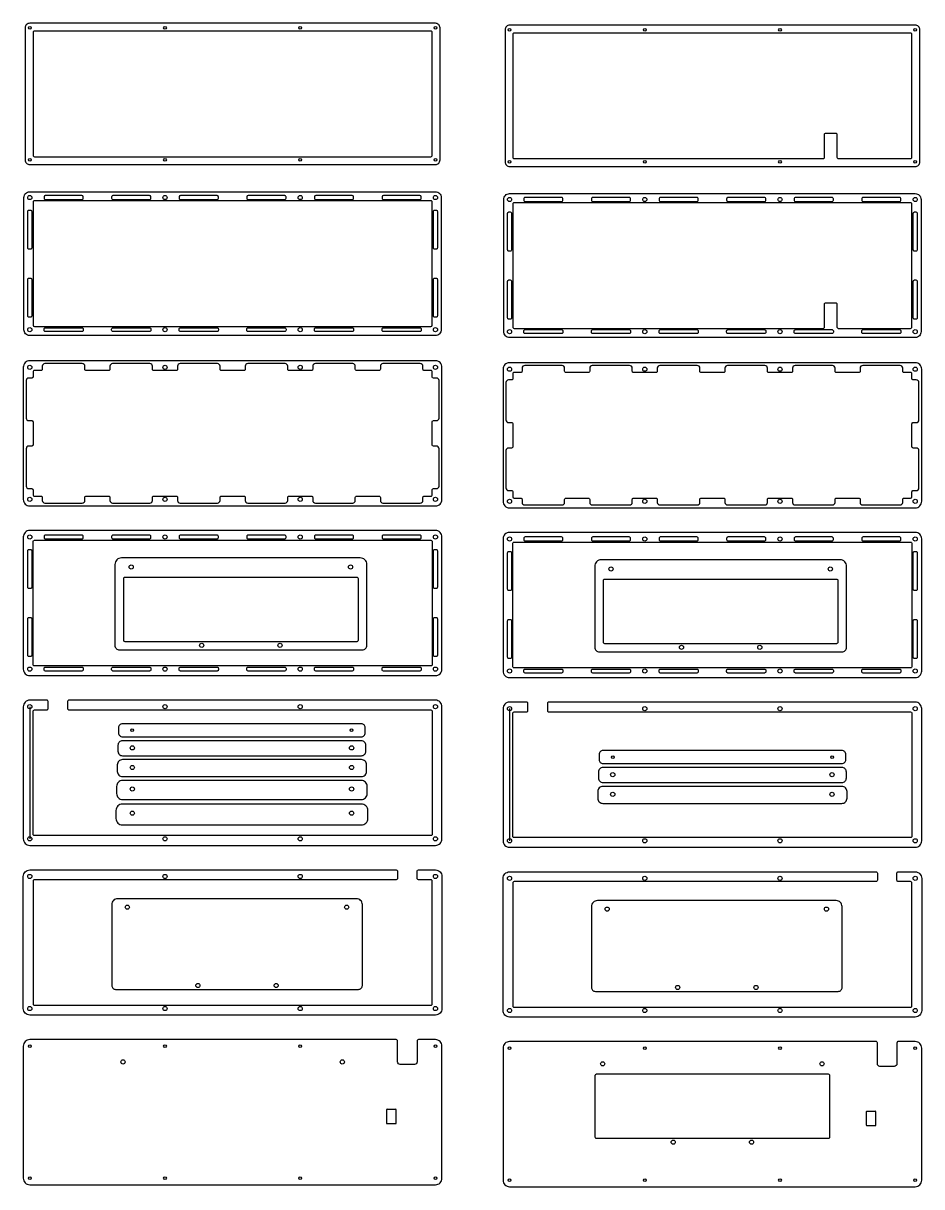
# Model space of a CAD drawing. Header units: inches. Extents: x -409 to 700, y 11 to 902.
# Drawn here: x 12 to 700, y 11 to 902 of the extents above; entities that cross this region are included whole.
import ezdxf

# ---------------------------------------------------------------- set-up
doc = ezdxf.new("R2010")
doc.units = ezdxf.units.IN
doc.header["$MEASUREMENT"] = 0

msp = doc.modelspace()

# ---------------------------------------------------------------- linework, layer by layer
for p, q in [((16.63, 378.86), (16.63, 277.67)), ((384.17, 377.38), (384.17, 276.18)), ((289.82, 70.03), (289.82, 60.03)), ((290.32, 70.53), (296.82, 70.53)), ((297.32, 60.03), (297.32, 70.03)), ((657.36, 68.54), (657.36, 58.54)), ((657.86, 69.04), (664.36, 69.04)), ((664.86, 58.54), (664.86, 68.54)), ((290.32, 59.53), (296.82, 59.53)), ((657.86, 58.04), (664.36, 58.04))]:
    msp.add_line(p, q)
for points in [[(13.13, 898.86), (13.13, 797.67, 0.414214), (16.63, 794.17), (327.38, 794.17, 0.414214), (330.88, 797.67), (330.88, 898.86, 0.414214), (327.38, 902.36), (16.63, 902.36, 0.414214)], [(380.67, 897.38), (380.67, 796.18, 0.414214), (384.17, 792.68), (694.92, 792.68, 0.414214), (698.42, 796.18), (698.42, 897.38, 0.414214), (694.92, 900.88), (384.17, 900.88, 0.414214)], [(16.63, 773.36), (327.38, 773.36, -0.414214), (331.88, 768.86), (331.88, 667.67, -0.414214), (327.38, 663.17), (16.63, 663.17, -0.414214), (12.13, 667.67), (12.13, 768.86, -0.414214)], [(384.17, 771.88), (694.92, 771.88, -0.414214), (699.42, 767.38), (699.42, 666.18, -0.414214), (694.92, 661.68), (384.17, 661.68, -0.414214), (379.67, 666.18), (379.67, 767.38, -0.414214)], [(11.63, 638.86), (11.63, 537.67, 0.414214), (16.63, 532.67), (327.38, 532.67, 0.414214), (332.38, 537.67), (332.38, 638.86, 0.414214), (327.38, 643.86), (16.63, 643.86, 0.414214)], [(379.17, 637.38), (379.17, 536.18, 0.414214), (384.17, 531.18), (694.92, 531.18, 0.414214), (699.92, 536.18), (699.92, 637.38, 0.414214), (694.92, 642.38), (384.17, 642.38, 0.414214)], [(11.63, 508.86), (11.63, 407.67, 0.414214), (16.63, 402.67), (327.38, 402.67, 0.414214), (332.38, 407.67), (332.38, 508.86, 0.414214), (327.38, 513.86), (16.63, 513.86, 0.414214)], [(379.17, 507.38), (379.17, 406.18, 0.414214), (384.17, 401.18), (694.92, 401.18, 0.414214), (699.92, 406.18), (699.92, 507.38, 0.414214), (694.92, 512.38), (384.17, 512.38, 0.414214)], [(269.83, 492.87), (86.83, 492.87, 0.414214), (81.83, 487.87), (81.83, 425.87, 0.414214), (85.33, 422.37), (271.33, 422.37, 0.414214), (274.83, 425.87), (274.83, 487.87, 0.414214)], [(637.37, 491.39), (454.37, 491.39, 0.414214), (449.37, 486.39), (449.37, 424.39, 0.414214), (452.87, 420.89), (638.87, 420.89, 0.414214), (642.37, 424.39), (642.37, 486.39, 0.414214)], [(88.33, 429.87, 0.414214), (89.33, 428.87), (267.33, 428.87, 0.414214), (268.33, 429.87), (268.33, 476.87, 0.414214), (267.33, 477.87), (89.33, 477.87, 0.414214), (88.33, 476.87)], [(455.87, 428.39, 0.414214), (456.87, 427.39), (634.87, 427.39, 0.414214), (635.87, 428.39), (635.87, 475.39, 0.414214), (634.87, 476.39), (456.87, 476.39, 0.414214), (455.87, 475.39)], [(323.88, 376.36, -0.414214), (324.88, 375.36), (324.88, 281.17, -0.414214), (323.88, 280.17), (20.13, 280.17, -0.414214), (19.13, 281.17), (19.13, 375.36, -0.414214), (20.13, 376.36), (29.63, 376.36, 0.414214), (30.63, 377.36), (30.63, 382.86, 0.414214), (29.63, 383.86), (16.63, 383.86, 0.414214), (11.63, 378.86), (11.63, 277.67, 0.414214), (16.63, 272.67), (327.38, 272.67, 0.414214), (332.38, 277.67), (332.38, 378.86, 0.414214), (327.38, 383.86), (46.63, 383.86, 0.414214), (45.63, 382.86), (45.63, 377.36, 0.414214), (46.63, 376.36)], [(691.42, 374.88, -0.414214), (692.42, 373.88), (692.42, 279.68, -0.414214), (691.42, 278.68), (387.67, 278.68, -0.414214), (386.67, 279.68), (386.67, 373.88, -0.414214), (387.67, 374.88), (397.17, 374.88, 0.414214), (398.17, 375.88), (398.17, 381.38, 0.414214), (397.17, 382.38), (384.17, 382.38, 0.414214), (379.17, 377.38), (379.17, 276.18, 0.414214), (384.17, 271.18), (694.92, 271.18, 0.414214), (699.92, 276.18), (699.92, 377.38, 0.414214), (694.92, 382.38), (414.17, 382.38, 0.414214), (413.17, 381.38), (413.17, 375.88, 0.414214), (414.17, 374.88)], [(273.64, 362.81, 0.414214), (270.64, 365.81), (87.64, 365.81, 0.414214), (84.64, 362.81), (84.64, 358.81, 0.414214), (87.64, 355.81), (270.64, 355.81, 0.414214), (273.64, 358.81)], [(274.14, 349.31, 0.414214), (270.64, 352.81), (87.64, 352.81, 0.414214), (84.14, 349.31), (84.14, 344.81, 0.414214), (87.64, 341.31), (270.64, 341.31, 0.414214), (274.14, 344.81)], [(641.71, 342.3, 0.414214), (638.71, 345.3), (455.71, 345.3, 0.414214), (452.71, 342.3), (452.71, 338.3, 0.414214), (455.71, 335.3), (638.71, 335.3, 0.414214), (641.71, 338.3)], [(274.64, 334.31, 0.414214), (270.64, 338.31), (87.64, 338.31, 0.414214), (83.64, 334.31), (83.64, 329.31, 0.414214), (87.64, 325.31), (270.64, 325.31, 0.414214), (274.64, 329.31)], [(642.21, 328.8, 0.414214), (638.71, 332.3), (455.71, 332.3, 0.414214), (452.21, 328.8), (452.21, 324.3, 0.414214), (455.71, 320.8), (638.71, 320.8, 0.414214), (642.21, 324.3)], [(87.64, 307.81), (270.64, 307.81, 0.414214), (275.14, 312.31), (275.14, 317.81, 0.414214), (270.64, 322.31), (87.64, 322.31, 0.414214), (83.14, 317.81), (83.14, 312.31, 0.414214)], [(642.71, 313.8, 0.414214), (638.71, 317.8), (455.71, 317.8, 0.414214), (451.71, 313.8), (451.71, 308.8, 0.414214), (455.71, 304.8), (638.71, 304.8, 0.414214), (642.71, 308.8)], [(87.64, 288.31), (270.64, 288.31, 0.414214), (275.64, 293.31), (275.64, 299.31, 0.414214), (270.64, 304.31), (87.64, 304.31, 0.414214), (82.64, 299.31), (82.64, 293.31, 0.414214)], [(20.13, 246.36, 0.414214), (19.13, 245.36), (19.13, 151.17, 0.414214), (20.13, 150.17), (323.88, 150.17, 0.414214), (324.88, 151.17), (324.88, 245.36, 0.414214), (323.88, 246.36), (314.38, 246.36, -0.414214), (313.38, 247.36), (313.38, 252.86, -0.414214), (314.38, 253.86), (327.38, 253.86, -0.414214), (332.38, 248.86), (332.38, 147.67, -0.414214), (327.38, 142.67), (16.63, 142.67, -0.414214), (11.63, 147.67), (11.63, 248.86, -0.414214), (16.63, 253.86), (297.38, 253.86, -0.414214), (298.38, 252.86), (298.38, 247.36, -0.414214), (297.38, 246.36)], [(387.67, 244.88, 0.414214), (386.67, 243.88), (386.67, 149.68, 0.414214), (387.67, 148.68), (691.42, 148.68, 0.414214), (692.42, 149.68), (692.42, 243.88, 0.414214), (691.42, 244.88), (681.92, 244.88, -0.414214), (680.92, 245.88), (680.92, 251.38, -0.414214), (681.92, 252.38), (694.92, 252.38, -0.414214), (699.92, 247.38), (699.92, 146.18, -0.414214), (694.92, 141.18), (384.17, 141.18, -0.414214), (379.17, 146.18), (379.17, 247.38, -0.414214), (384.17, 252.38), (664.92, 252.38, -0.414214), (665.92, 251.38), (665.92, 245.88, -0.414214), (664.92, 244.88)], [(271.38, 227.33, 0.414214), (266.88, 231.83), (83.88, 231.83, 0.414214), (79.38, 227.33), (79.38, 165.33, 0.414214), (82.38, 162.33), (268.38, 162.33, 0.414214), (271.38, 165.33)], [(638.92, 225.84, 0.414214), (634.42, 230.34), (451.42, 230.34, 0.414214), (446.92, 225.84), (446.92, 163.84, 0.414214), (449.92, 160.84), (635.92, 160.84, 0.414214), (638.92, 163.84)], [(300.38, 104.86, -0.414214), (298.38, 106.86), (298.38, 122.86, 0.414214), (297.38, 123.86), (16.63, 123.86, 0.414214), (11.63, 118.86), (11.63, 17.67, 0.414214), (16.63, 12.67), (327.38, 12.67, 0.414214), (332.38, 17.67), (332.38, 118.86, 0.414214), (327.38, 123.86), (314.38, 123.86, 0.414214), (313.38, 122.86), (313.38, 106.86, -0.414214), (311.38, 104.86)], [(667.92, 103.38, -0.414214), (665.92, 105.38), (665.92, 121.38, 0.414214), (664.92, 122.38), (384.17, 122.38, 0.414214), (379.17, 117.38), (379.17, 16.18, 0.414214), (384.17, 11.18), (694.92, 11.18, 0.414214), (699.92, 16.18), (699.92, 117.38, 0.414214), (694.92, 122.38), (681.92, 122.38, 0.414214), (680.92, 121.38), (680.92, 105.38, -0.414214), (678.92, 103.38)], [(449.54, 49.31, 0.414214), (450.54, 48.31), (628.54, 48.31, 0.414214), (629.54, 49.31), (629.54, 96.31, 0.414214), (628.54, 97.31), (450.54, 97.31, 0.414214), (449.54, 96.31)]]:
    msp.add_lwpolyline(points, format="xyb", close=True)
at = {"linetype": 'Continuous'}
for points in [[(20.13, 896.36, 0.414214), (19.13, 895.36), (19.13, 801.17, 0.414214), (20.13, 800.17), (256.93, 800.17), (268.45, 800.17), (323.88, 800.17, 0.414214), (324.88, 801.17), (324.88, 895.36, 0.414214), (323.88, 896.36)], [(624.47, 798.68, 0.414214), (625.47, 799.68), (625.47, 817.21, -0.414214), (626.47, 818.21), (633.99, 818.21, -0.414214), (634.99, 817.21), (634.99, 799.68, 0.414214), (635.99, 798.68), (691.42, 798.68, 0.414214), (692.42, 799.68), (692.42, 893.88, 0.414214), (691.42, 894.88), (387.67, 894.88, 0.414214), (386.67, 893.88), (386.67, 799.68, 0.414214), (387.67, 798.68)], [(56.52, 767.36, 0.414214), (57.52, 768.36), (57.52, 769.36, 0.414214), (56.52, 770.36), (28.52, 770.36, 0.414214), (27.52, 769.36), (27.52, 768.36, 0.414214), (28.52, 767.36)], [(108.31, 767.36, 0.414214), (109.31, 768.36), (109.31, 769.36, 0.414214), (108.31, 770.36), (80.31, 770.36, 0.414214), (79.31, 769.36), (79.31, 768.36, 0.414214), (80.31, 767.36)], [(160.1, 767.36, 0.414214), (161.1, 768.36), (161.1, 769.36, 0.414214), (160.1, 770.36), (132.1, 770.36, 0.414214), (131.1, 769.36), (131.1, 768.36, 0.414214), (132.1, 767.36)], [(211.9, 767.36, 0.414214), (212.9, 768.36), (212.9, 769.36, 0.414214), (211.9, 770.36), (183.9, 770.36, 0.414214), (182.9, 769.36), (182.9, 768.36, 0.414214), (183.9, 767.36)], [(263.69, 767.36, 0.414214), (264.69, 768.36), (264.69, 769.36, 0.414214), (263.69, 770.36), (235.69, 770.36, 0.414214), (234.69, 769.36), (234.69, 768.36, 0.414214), (235.69, 767.36)], [(315.48, 767.36, 0.414214), (316.48, 768.36), (316.48, 769.36, 0.414214), (315.48, 770.36), (287.48, 770.36, 0.414214), (286.48, 769.36), (286.48, 768.36, 0.414214), (287.48, 767.36)], [(424.06, 765.88, 0.414214), (425.06, 766.88), (425.06, 767.88, 0.414214), (424.06, 768.88), (396.06, 768.88, 0.414214), (395.06, 767.88), (395.06, 766.88, 0.414214), (396.06, 765.88)], [(475.85, 765.88, 0.414214), (476.85, 766.88), (476.85, 767.88, 0.414214), (475.85, 768.88), (447.85, 768.88, 0.414214), (446.85, 767.88), (446.85, 766.88, 0.414214), (447.85, 765.88)], [(527.65, 765.88, 0.414214), (528.65, 766.88), (528.65, 767.88, 0.414214), (527.65, 768.88), (499.65, 768.88, 0.414214), (498.65, 767.88), (498.65, 766.88, 0.414214), (499.65, 765.88)], [(579.44, 765.88, 0.414214), (580.44, 766.88), (580.44, 767.88, 0.414214), (579.44, 768.88), (551.44, 768.88, 0.414214), (550.44, 767.88), (550.44, 766.88, 0.414214), (551.44, 765.88)], [(631.23, 765.88, 0.414214), (632.23, 766.88), (632.23, 767.88, 0.414214), (631.23, 768.88), (603.23, 768.88, 0.414214), (602.23, 767.88), (602.23, 766.88, 0.414214), (603.23, 765.88)], [(683.02, 765.88, 0.414214), (684.02, 766.88), (684.02, 767.88, 0.414214), (683.02, 768.88), (655.02, 768.88, 0.414214), (654.02, 767.88), (654.02, 766.88, 0.414214), (655.02, 765.88)], [(15.13, 730.31), (15.13, 758.31, -0.414214), (16.13, 759.31), (17.13, 759.31, -0.414214), (18.13, 758.31), (18.13, 730.31, -0.414214), (17.13, 729.31), (16.13, 729.31, -0.414214)], [(19.13, 671.17, 0.414214), (20.13, 670.17), (256.93, 670.17), (268.45, 670.17), (323.88, 670.17, 0.414214), (324.88, 671.17), (324.88, 765.36, 0.414214), (323.88, 766.36), (20.13, 766.36, 0.414214), (19.13, 765.36)], [(325.88, 730.31), (325.88, 758.31, -0.414214), (326.88, 759.31), (327.88, 759.31, -0.414214), (328.88, 758.31), (328.88, 730.31, -0.414214), (327.88, 729.31), (326.88, 729.31, -0.414214)], [(382.67, 728.83), (382.67, 756.83, -0.414214), (383.67, 757.83), (384.67, 757.83, -0.414214), (385.67, 756.83), (385.67, 728.83, -0.414214), (384.67, 727.83), (383.67, 727.83, -0.414214)], [(624.47, 668.68, 0.414214), (625.47, 669.68), (625.47, 687.21, -0.414214), (626.47, 688.21), (633.99, 688.21, -0.414214), (634.99, 687.21), (634.99, 669.68, 0.414214), (635.99, 668.68), (691.42, 668.68, 0.414214), (692.42, 669.68), (692.42, 763.88, 0.414214), (691.42, 764.88), (387.67, 764.88, 0.414214), (386.67, 763.88), (386.67, 669.68, 0.414214), (387.67, 668.68)], [(693.42, 728.83), (693.42, 756.83, -0.414214), (694.42, 757.83), (695.42, 757.83, -0.414214), (696.42, 756.83), (696.42, 728.83, -0.414214), (695.42, 727.83), (694.42, 727.83, -0.414214)], [(15.13, 678.21), (15.13, 706.21, -0.414214), (16.13, 707.21), (17.13, 707.21, -0.414214), (18.13, 706.21), (18.13, 678.21, -0.414214), (17.13, 677.21), (16.13, 677.21, -0.414214)], [(325.88, 678.21), (325.88, 706.21, -0.414214), (326.88, 707.21), (327.88, 707.21, -0.414214), (328.88, 706.21), (328.88, 678.21, -0.414214), (327.88, 677.21), (326.88, 677.21, -0.414214)], [(382.67, 676.73), (382.67, 704.73, -0.414214), (383.67, 705.73), (384.67, 705.73, -0.414214), (385.67, 704.73), (385.67, 676.73, -0.414214), (384.67, 675.73), (383.67, 675.73, -0.414214)], [(693.42, 676.73), (693.42, 704.73, -0.414214), (694.42, 705.73), (695.42, 705.73, -0.414214), (696.42, 704.73), (696.42, 676.73, -0.414214), (695.42, 675.73), (694.42, 675.73, -0.414214)], [(56.52, 669.17, -0.414214), (57.52, 668.17), (57.52, 667.17, -0.414214), (56.52, 666.17), (28.52, 666.17, -0.414214), (27.52, 667.17), (27.52, 668.17, -0.414214), (28.52, 669.17)], [(108.31, 669.17, -0.414214), (109.31, 668.17), (109.31, 667.17, -0.414214), (108.31, 666.17), (80.31, 666.17, -0.414214), (79.31, 667.17), (79.31, 668.17, -0.414214), (80.31, 669.17)], [(160.1, 669.17, -0.414214), (161.1, 668.17), (161.1, 667.17, -0.414214), (160.1, 666.17), (132.1, 666.17, -0.414214), (131.1, 667.17), (131.1, 668.17, -0.414214), (132.1, 669.17)], [(211.9, 669.17, -0.414214), (212.9, 668.17), (212.9, 667.17, -0.414214), (211.9, 666.17), (183.9, 666.17, -0.414214), (182.9, 667.17), (182.9, 668.17, -0.414214), (183.9, 669.17)], [(263.69, 669.17, -0.414214), (264.69, 668.17), (264.69, 667.17, -0.414214), (263.69, 666.17), (235.69, 666.17, -0.414214), (234.69, 667.17), (234.69, 668.17, -0.414214), (235.69, 669.17)], [(315.48, 669.17, -0.414214), (316.48, 668.17), (316.48, 667.17, -0.414214), (315.48, 666.17), (287.48, 666.17, -0.414214), (286.48, 667.17), (286.48, 668.17, -0.414214), (287.48, 669.17)], [(424.06, 667.68, -0.414214), (425.06, 666.68), (425.06, 665.68, -0.414214), (424.06, 664.68), (396.06, 664.68, -0.414214), (395.06, 665.68), (395.06, 666.68, -0.414214), (396.06, 667.68)], [(475.85, 667.68, -0.414214), (476.85, 666.68), (476.85, 665.68, -0.414214), (475.85, 664.68), (447.85, 664.68, -0.414214), (446.85, 665.68), (446.85, 666.68, -0.414214), (447.85, 667.68)], [(527.65, 667.68, -0.414214), (528.65, 666.68), (528.65, 665.68, -0.414214), (527.65, 664.68), (499.65, 664.68, -0.414214), (498.65, 665.68), (498.65, 666.68, -0.414214), (499.65, 667.68)], [(579.44, 667.68, -0.414214), (580.44, 666.68), (580.44, 665.68, -0.414214), (579.44, 664.68), (551.44, 664.68, -0.414214), (550.44, 665.68), (550.44, 666.68, -0.414214), (551.44, 667.68)], [(631.23, 667.68, -0.414214), (632.23, 666.68), (632.23, 665.68, -0.414214), (631.23, 664.68), (603.23, 664.68, -0.414214), (602.23, 665.68), (602.23, 666.68, -0.414214), (603.23, 667.68)], [(683.02, 667.68, -0.414214), (684.02, 666.68), (684.02, 665.68, -0.414214), (683.02, 664.68), (655.02, 664.68, -0.414214), (654.02, 665.68), (654.02, 666.68, -0.414214), (655.02, 667.68)], [(162.4, 539.17, -0.414214), (163.4, 540.17), (180.6, 540.17, -0.414214), (181.6, 539.17), (181.6, 536.87, 0.414214), (183.6, 534.87), (212.2, 534.87, 0.414214), (214.2, 536.87), (214.2, 539.17, -0.414214), (215.2, 540.17), (232.39, 540.17, -0.414214), (233.39, 539.17), (233.39, 536.87, 0.414214), (235.39, 534.87), (263.99, 534.87, 0.414214), (265.99, 536.87), (265.99, 539.17, -0.414214), (266.99, 540.17), (284.18, 540.17, -0.414214), (285.18, 539.17), (285.18, 536.87, 0.414214), (287.18, 534.87), (315.78, 534.87, 0.414214), (317.78, 536.87), (317.78, 539.17, -0.414214), (318.78, 540.17), (323.88, 540.17, 0.414214), (324.88, 541.17), (324.88, 544.91, -0.414214), (325.88, 545.91), (328.18, 545.91, 0.414214), (330.18, 547.91), (330.18, 576.51, 0.414214), (328.18, 578.51), (325.88, 578.51, -0.414214), (324.88, 579.51), (324.88, 597.01, -0.414214), (325.88, 598.01), (328.18, 598.01, 0.414214), (330.18, 600.01), (330.18, 628.61, 0.414214), (328.18, 630.61), (325.88, 630.61, -0.414214), (324.88, 631.61), (324.88, 635.36, 0.414214), (323.88, 636.36), (318.78, 636.36, -0.414214), (317.78, 637.36), (317.78, 639.66, 0.414214), (315.78, 641.66), (287.18, 641.66, 0.414214), (285.18, 639.66), (285.18, 637.36, -0.414214), (284.18, 636.36), (266.99, 636.36, -0.414214), (265.99, 637.36), (265.99, 639.66, 0.414214), (263.99, 641.66), (235.39, 641.66, 0.414214), (233.39, 639.66), (233.39, 637.36, -0.414214), (232.39, 636.36), (215.2, 636.36, -0.414214), (214.2, 637.36), (214.2, 639.66, 0.414214), (212.2, 641.66), (183.6, 641.66, 0.414214), (181.6, 639.66), (181.6, 637.36, -0.414214), (180.6, 636.36), (163.4, 636.36, -0.414214), (162.4, 637.36), (162.4, 639.66, 0.414214), (160.4, 641.66), (131.8, 641.66, 0.414214), (129.8, 639.66), (129.8, 637.36, -0.414214), (128.8, 636.36), (111.61, 636.36, -0.414214), (110.61, 637.36), (110.61, 639.66, 0.414214), (108.61, 641.66), (80.01, 641.66, 0.414214), (78.01, 639.66), (78.01, 637.36, -0.414214), (77.01, 636.36), (59.82, 636.36, -0.414214), (58.82, 637.36), (58.82, 639.66, 0.414214), (56.82, 641.66), (28.22, 641.66, 0.414214), (26.22, 639.66), (26.22, 637.36, -0.414214), (25.22, 636.36), (20.13, 636.36, 0.414214), (19.13, 635.36), (19.13, 631.61, -0.414214), (18.13, 630.61), (15.83, 630.61, 0.414214), (13.83, 628.61), (13.83, 600.01, 0.414214), (15.83, 598.01), (18.13, 598.01, -0.414214), (19.13, 597.01), (19.13, 579.51, -0.414214), (18.13, 578.51), (15.83, 578.51, 0.414214), (13.83, 576.51), (13.83, 547.91, 0.414214), (15.83, 545.91), (18.13, 545.91, -0.414214), (19.13, 544.91), (19.13, 541.17, 0.414214), (20.13, 540.17), (25.22, 540.17, -0.414214), (26.22, 539.17), (26.22, 536.87, 0.414214), (28.22, 534.87), (56.82, 534.87, 0.414214), (58.82, 536.87), (58.82, 539.17, -0.414214), (59.82, 540.17), (77.01, 540.17, -0.414214), (78.01, 539.17), (78.01, 536.87, 0.414214), (80.01, 534.87), (108.61, 534.87, 0.414214), (110.61, 536.87), (110.61, 539.17, -0.414214), (111.61, 540.17), (128.8, 540.17, -0.414214), (129.8, 539.17), (129.8, 536.87, 0.414214), (131.8, 534.87), (160.4, 534.87, 0.414214), (162.4, 536.87)], [(529.95, 537.68, -0.414214), (530.95, 538.68), (548.14, 538.68, -0.414214), (549.14, 537.68), (549.14, 535.38, 0.414214), (551.14, 533.38), (579.74, 533.38, 0.414214), (581.74, 535.38), (581.74, 537.68, -0.414214), (582.74, 538.68), (599.93, 538.68, -0.414214), (600.93, 537.68), (600.93, 535.38, 0.414214), (602.93, 533.38), (631.53, 533.38, 0.414214), (633.53, 535.38), (633.53, 537.68, -0.414214), (634.53, 538.68), (651.72, 538.68, -0.414214), (652.72, 537.68), (652.72, 535.38, 0.414214), (654.72, 533.38), (683.32, 533.38, 0.414214), (685.32, 535.38), (685.32, 537.68, -0.414214), (686.32, 538.68), (691.42, 538.68, 0.414214), (692.42, 539.68), (692.42, 543.43, -0.414214), (693.42, 544.43), (695.72, 544.43, 0.414214), (697.72, 546.43), (697.72, 575.03, 0.414214), (695.72, 577.03), (693.42, 577.03, -0.414214), (692.42, 578.03), (692.42, 595.53, -0.414214), (693.42, 596.53), (695.72, 596.53, 0.414214), (697.72, 598.53), (697.72, 627.13, 0.414214), (695.72, 629.13), (693.42, 629.13, -0.414214), (692.42, 630.13), (692.42, 633.88, 0.414214), (691.42, 634.88), (686.32, 634.88, -0.414214), (685.32, 635.88), (685.32, 638.18, 0.414214), (683.32, 640.18), (654.72, 640.18, 0.414214), (652.72, 638.18), (652.72, 635.88, -0.414214), (651.72, 634.88), (634.53, 634.88, -0.414214), (633.53, 635.88), (633.53, 638.18, 0.414214), (631.53, 640.18), (602.93, 640.18, 0.414214), (600.93, 638.18), (600.93, 635.88, -0.414214), (599.93, 634.88), (582.74, 634.88, -0.414214), (581.74, 635.88), (581.74, 638.18, 0.414214), (579.74, 640.18), (551.14, 640.18, 0.414214), (549.14, 638.18), (549.14, 635.88, -0.414214), (548.14, 634.88), (530.95, 634.88, -0.414214), (529.95, 635.88), (529.95, 638.18, 0.414214), (527.95, 640.18), (499.35, 640.18, 0.414214), (497.35, 638.18), (497.35, 635.88, -0.414214), (496.35, 634.88), (479.15, 634.88, -0.414214), (478.15, 635.88), (478.15, 638.18, 0.414214), (476.15, 640.18), (447.55, 640.18, 0.414214), (445.55, 638.18), (445.55, 635.88, -0.414214), (444.55, 634.88), (427.36, 634.88, -0.414214), (426.36, 635.88), (426.36, 638.18, 0.414214), (424.36, 640.18), (395.76, 640.18, 0.414214), (393.76, 638.18), (393.76, 635.88, -0.414214), (392.76, 634.88), (387.67, 634.88, 0.414214), (386.67, 633.88), (386.67, 630.13, -0.414214), (385.67, 629.13), (383.37, 629.13, 0.414214), (381.37, 627.13), (381.37, 598.53, 0.414214), (383.37, 596.53), (385.67, 596.53, -0.414214), (386.67, 595.53), (386.67, 578.03, -0.414214), (385.67, 577.03), (383.37, 577.03, 0.414214), (381.37, 575.03), (381.37, 546.43, 0.414214), (383.37, 544.43), (385.67, 544.43, -0.414214), (386.67, 543.43), (386.67, 539.68, 0.414214), (387.67, 538.68), (392.76, 538.68, -0.414214), (393.76, 537.68), (393.76, 535.38, 0.414214), (395.76, 533.38), (424.36, 533.38, 0.414214), (426.36, 535.38), (426.36, 537.68, -0.414214), (427.36, 538.68), (444.55, 538.68, -0.414214), (445.55, 537.68), (445.55, 535.38, 0.414214), (447.55, 533.38), (476.15, 533.38, 0.414214), (478.15, 535.38), (478.15, 537.68, -0.414214), (479.15, 538.68), (496.35, 538.68, -0.414214), (497.35, 537.68), (497.35, 535.38, 0.414214), (499.35, 533.38), (527.95, 533.38, 0.414214), (529.95, 535.38)], [(56.52, 507.36, 0.414214), (57.52, 508.36), (57.52, 509.36, 0.414214), (56.52, 510.36), (28.52, 510.36, 0.414214), (27.52, 509.36), (27.52, 508.36, 0.414214), (28.52, 507.36)], [(108.31, 507.36, 0.414214), (109.31, 508.36), (109.31, 509.36, 0.414214), (108.31, 510.36), (80.31, 510.36, 0.414214), (79.31, 509.36), (79.31, 508.36, 0.414214), (80.31, 507.36)], [(160.1, 507.36, 0.414214), (161.1, 508.36), (161.1, 509.36, 0.414214), (160.1, 510.36), (132.1, 510.36, 0.414214), (131.1, 509.36), (131.1, 508.36, 0.414214), (132.1, 507.36)], [(211.9, 507.36, 0.414214), (212.9, 508.36), (212.9, 509.36, 0.414214), (211.9, 510.36), (183.9, 510.36, 0.414214), (182.9, 509.36), (182.9, 508.36, 0.414214), (183.9, 507.36)], [(263.69, 507.36, 0.414214), (264.69, 508.36), (264.69, 509.36, 0.414214), (263.69, 510.36), (235.69, 510.36, 0.414214), (234.69, 509.36), (234.69, 508.36, 0.414214), (235.69, 507.36)], [(315.48, 507.36, 0.414214), (316.48, 508.36), (316.48, 509.36, 0.414214), (315.48, 510.36), (287.48, 510.36, 0.414214), (286.48, 509.36), (286.48, 508.36, 0.414214), (287.48, 507.36)], [(424.06, 505.88, 0.414214), (425.06, 506.88), (425.06, 507.88, 0.414214), (424.06, 508.88), (396.06, 508.88, 0.414214), (395.06, 507.88), (395.06, 506.88, 0.414214), (396.06, 505.88)], [(475.85, 505.88, 0.414214), (476.85, 506.88), (476.85, 507.88, 0.414214), (475.85, 508.88), (447.85, 508.88, 0.414214), (446.85, 507.88), (446.85, 506.88, 0.414214), (447.85, 505.88)], [(527.65, 505.88, 0.414214), (528.65, 506.88), (528.65, 507.88, 0.414214), (527.65, 508.88), (499.65, 508.88, 0.414214), (498.65, 507.88), (498.65, 506.88, 0.414214), (499.65, 505.88)], [(579.44, 505.88, 0.414214), (580.44, 506.88), (580.44, 507.88, 0.414214), (579.44, 508.88), (551.44, 508.88, 0.414214), (550.44, 507.88), (550.44, 506.88, 0.414214), (551.44, 505.88)], [(631.23, 505.88, 0.414214), (632.23, 506.88), (632.23, 507.88, 0.414214), (631.23, 508.88), (603.23, 508.88, 0.414214), (602.23, 507.88), (602.23, 506.88, 0.414214), (603.23, 505.88)], [(683.02, 505.88, 0.414214), (684.02, 506.88), (684.02, 507.88, 0.414214), (683.02, 508.88), (655.02, 508.88, 0.414214), (654.02, 507.88), (654.02, 506.88, 0.414214), (655.02, 505.88)], [(15.13, 470.31), (15.13, 498.31, -0.414214), (16.13, 499.31), (17.13, 499.31, -0.414214), (18.13, 498.31), (18.13, 470.31, -0.414214), (17.13, 469.31), (16.13, 469.31, -0.414214)], [(20.13, 410.17, -0.414214), (19.13, 411.17), (19.13, 505.36, -0.414214), (20.13, 506.36), (323.88, 506.36, -0.414214), (324.88, 505.36), (324.88, 411.17, -0.414214), (323.88, 410.17)], [(325.88, 470.31), (325.88, 498.31, -0.414214), (326.88, 499.31), (327.88, 499.31, -0.414214), (328.88, 498.31), (328.88, 470.31, -0.414214), (327.88, 469.31), (326.88, 469.31, -0.414214)], [(387.67, 408.68, -0.414214), (386.67, 409.68), (386.67, 503.88, -0.414214), (387.67, 504.88), (691.42, 504.88, -0.414214), (692.42, 503.88), (692.42, 409.68, -0.414214), (691.42, 408.68)], [(382.67, 468.83), (382.67, 496.83, -0.414214), (383.67, 497.83), (384.67, 497.83, -0.414214), (385.67, 496.83), (385.67, 468.83, -0.414214), (384.67, 467.83), (383.67, 467.83, -0.414214)], [(693.42, 468.83), (693.42, 496.83, -0.414214), (694.42, 497.83), (695.42, 497.83, -0.414214), (696.42, 496.83), (696.42, 468.83, -0.414214), (695.42, 467.83), (694.42, 467.83, -0.414214)], [(15.13, 418.21), (15.13, 446.21, -0.414214), (16.13, 447.21), (17.13, 447.21, -0.414214), (18.13, 446.21), (18.13, 418.21, -0.414214), (17.13, 417.21), (16.13, 417.21, -0.414214)], [(325.88, 418.21), (325.88, 446.21, -0.414214), (326.88, 447.21), (327.88, 447.21, -0.414214), (328.88, 446.21), (328.88, 418.21, -0.414214), (327.88, 417.21), (326.88, 417.21, -0.414214)], [(382.67, 416.73), (382.67, 444.73, -0.414214), (383.67, 445.73), (384.67, 445.73, -0.414214), (385.67, 444.73), (385.67, 416.73, -0.414214), (384.67, 415.73), (383.67, 415.73, -0.414214)], [(693.42, 416.73), (693.42, 444.73, -0.414214), (694.42, 445.73), (695.42, 445.73, -0.414214), (696.42, 444.73), (696.42, 416.73, -0.414214), (695.42, 415.73), (694.42, 415.73, -0.414214)], [(56.52, 409.17, -0.414214), (57.52, 408.17), (57.52, 407.17, -0.414214), (56.52, 406.17), (28.52, 406.17, -0.414214), (27.52, 407.17), (27.52, 408.17, -0.414214), (28.52, 409.17)], [(108.31, 409.17, -0.414214), (109.31, 408.17), (109.31, 407.17, -0.414214), (108.31, 406.17), (80.31, 406.17, -0.414214), (79.31, 407.17), (79.31, 408.17, -0.414214), (80.31, 409.17)], [(160.1, 409.17, -0.414214), (161.1, 408.17), (161.1, 407.17, -0.414214), (160.1, 406.17), (132.1, 406.17, -0.414214), (131.1, 407.17), (131.1, 408.17, -0.414214), (132.1, 409.17)], [(211.9, 409.17, -0.414214), (212.9, 408.17), (212.9, 407.17, -0.414214), (211.9, 406.17), (183.9, 406.17, -0.414214), (182.9, 407.17), (182.9, 408.17, -0.414214), (183.9, 409.17)], [(263.69, 409.17, -0.414214), (264.69, 408.17), (264.69, 407.17, -0.414214), (263.69, 406.17), (235.69, 406.17, -0.414214), (234.69, 407.17), (234.69, 408.17, -0.414214), (235.69, 409.17)], [(315.48, 409.17, -0.414214), (316.48, 408.17), (316.48, 407.17, -0.414214), (315.48, 406.17), (287.48, 406.17, -0.414214), (286.48, 407.17), (286.48, 408.17, -0.414214), (287.48, 409.17)], [(424.06, 407.68, -0.414214), (425.06, 406.68), (425.06, 405.68, -0.414214), (424.06, 404.68), (396.06, 404.68, -0.414214), (395.06, 405.68), (395.06, 406.68, -0.414214), (396.06, 407.68)], [(475.85, 407.68, -0.414214), (476.85, 406.68), (476.85, 405.68, -0.414214), (475.85, 404.68), (447.85, 404.68, -0.414214), (446.85, 405.68), (446.85, 406.68, -0.414214), (447.85, 407.68)], [(527.65, 407.68, -0.414214), (528.65, 406.68), (528.65, 405.68, -0.414214), (527.65, 404.68), (499.65, 404.68, -0.414214), (498.65, 405.68), (498.65, 406.68, -0.414214), (499.65, 407.68)], [(579.44, 407.68, -0.414214), (580.44, 406.68), (580.44, 405.68, -0.414214), (579.44, 404.68), (551.44, 404.68, -0.414214), (550.44, 405.68), (550.44, 406.68, -0.414214), (551.44, 407.68)], [(631.23, 407.68, -0.414214), (632.23, 406.68), (632.23, 405.68, -0.414214), (631.23, 404.68), (603.23, 404.68, -0.414214), (602.23, 405.68), (602.23, 406.68, -0.414214), (603.23, 407.68)], [(683.02, 407.68, -0.414214), (684.02, 406.68), (684.02, 405.68, -0.414214), (683.02, 404.68), (655.02, 404.68, -0.414214), (654.02, 405.68), (654.02, 406.68, -0.414214), (655.02, 407.68)]]:
    msp.add_lwpolyline(points, format="xyb", close=True, dxfattribs=at)
for centre, radius in [((16.63, 898.86), 1.05), ((120.21, 898.86), 1.05), ((223.79, 898.86), 1.05), ((327.38, 898.86), 1.05), ((384.17, 897.38), 1.05), ((487.75, 897.38), 1.05), ((591.33, 897.38), 1.05), ((694.92, 897.38), 1.05), ((16.63, 797.67), 1.05), ((120.21, 797.67), 1.05), ((223.79, 797.67), 1.05), ((327.38, 797.67), 1.05), ((384.17, 796.18), 1.05), ((487.75, 796.18), 1.05), ((591.33, 796.18), 1.05), ((694.92, 796.18), 1.05), ((16.63, 768.86), 1.6), ((120.21, 768.86), 1.6), ((223.79, 768.86), 1.6), ((327.38, 768.86), 1.6), ((384.17, 767.38), 1.6), ((487.75, 767.38), 1.6), ((591.33, 767.38), 1.6), ((694.92, 767.38), 1.6), ((16.63, 667.67), 1.6), ((120.21, 667.67), 1.6), ((223.79, 667.67), 1.6), ((327.38, 667.67), 1.6), ((384.17, 666.18), 1.6), ((487.75, 666.18), 1.6), ((591.33, 666.18), 1.6), ((694.92, 666.18), 1.6), ((16.63, 638.86), 1.6), ((120.21, 638.86), 1.6), ((223.79, 638.86), 1.6), ((327.38, 638.86), 1.6), ((384.17, 637.38), 1.6), ((487.75, 637.38), 1.6), ((591.33, 637.38), 1.6), ((694.92, 637.38), 1.6), ((16.63, 537.67), 1.6), ((120.21, 537.67), 1.6), ((223.79, 537.67), 1.6), ((327.38, 537.67), 1.6), ((384.17, 536.18), 1.6), ((487.75, 536.18), 1.6), ((591.33, 536.18), 1.6), ((694.92, 536.18), 1.6), ((16.63, 508.86), 1.6), ((120.21, 508.86), 1.6), ((223.79, 508.86), 1.6), ((327.38, 508.86), 1.6), ((384.17, 507.38), 1.6), ((487.75, 507.38), 1.6), ((591.33, 507.38), 1.6), ((694.92, 507.38), 1.6), ((16.63, 407.67), 1.6), ((120.21, 407.67), 1.6), ((223.79, 407.67), 1.6), ((327.38, 407.67), 1.6), ((384.17, 406.18), 1.6), ((487.75, 406.18), 1.6), ((591.33, 406.18), 1.6), ((694.92, 406.18), 1.6), ((16.63, 378.86), 1.6), ((120.21, 378.86), 1.6), ((223.79, 378.86), 1.6), ((327.38, 378.86), 1.6), ((384.17, 377.38), 1.6), ((487.75, 377.38), 1.6), ((591.33, 377.38), 1.6), ((694.92, 377.38), 1.6), ((16.63, 277.67), 1.6), ((120.21, 277.67), 1.6), ((223.79, 277.67), 1.6), ((327.38, 277.67), 1.6), ((384.17, 276.18), 1.6), ((487.75, 276.18), 1.6), ((591.33, 276.18), 1.6), ((694.92, 276.18), 1.6), ((16.63, 248.86), 1.6), ((120.21, 248.86), 1.6), ((223.79, 248.86), 1.6), ((327.38, 248.86), 1.6), ((384.17, 247.38), 1.6), ((487.75, 247.38), 1.6), ((591.33, 247.38), 1.6), ((694.92, 247.38), 1.6), ((16.63, 147.67), 1.6), ((120.21, 147.67), 1.6), ((223.79, 147.67), 1.6), ((327.38, 147.67), 1.6), ((384.17, 146.18), 1.6), ((487.75, 146.18), 1.6), ((591.33, 146.18), 1.6), ((694.92, 146.18), 1.6), ((16.63, 118.86), 1.05), ((120.21, 118.86), 1.05), ((223.79, 118.86), 1.05), ((327.38, 118.86), 1.05), ((384.17, 117.38), 1.05), ((487.75, 117.38), 1.05), ((591.33, 117.38), 1.05), ((694.92, 117.38), 1.05), ((16.63, 17.67), 1.05), ((120.21, 17.67), 1.05), ((223.79, 17.67), 1.05), ((327.38, 17.67), 1.05), ((384.17, 16.18), 1.05), ((487.75, 16.18), 1.05), ((591.33, 16.18), 1.05), ((694.92, 16.18), 1.05)]:
    msp.add_circle(centre, radius, dxfattribs=at)
for centre, radius in [((94.33, 485.87), 1.6), ((262.33, 485.87), 1.6), ((461.87, 484.39), 1.6), ((629.87, 484.39), 1.6), ((148.33, 425.87), 1.6), ((208.33, 425.87), 1.6), ((515.87, 424.39), 1.6), ((575.87, 424.39), 1.6), ((95.14, 360.81), 1.05), ((263.14, 360.81), 1.05), ((95.14, 347.31), 1.6), ((263.14, 347.31), 1.6), ((463.21, 340.3), 1.05), ((631.21, 340.3), 1.05), ((95.14, 332.31), 1.6), ((263.14, 332.31), 1.6), ((463.21, 326.8), 1.6), ((631.21, 326.8), 1.6), ((95.14, 315.81), 1.6), ((263.14, 315.81), 1.6), ((463.21, 311.8), 1.6), ((631.21, 311.8), 1.6), ((95.14, 297.31), 1.6), ((263.14, 297.31), 1.6), ((91.38, 225.33), 1.6), ((259.38, 225.33), 1.6), ((458.92, 223.84), 1.6), ((626.92, 223.84), 1.6), ((145.38, 165.33), 1.6), ((205.38, 165.33), 1.6), ((512.92, 163.84), 1.6), ((572.92, 163.84), 1.6), ((88, 106.79), 1.6), ((256, 106.79), 1.6), ((455.54, 105.31), 1.6), ((623.54, 105.31), 1.6), ((509.54, 45.31), 1.6), ((569.54, 45.31), 1.6)]:
    msp.add_circle(centre, radius)
for centre, start, end in [((290.32, 70.03), 90, 180), ((296.82, 70.03), 0, 90), ((657.86, 68.54), 90, 180), ((664.36, 68.54), 0, 90), ((290.32, 60.03), 180, 270), ((296.82, 60.03), 270, 0), ((657.86, 58.54), 180, 270), ((664.36, 58.54), 270, 0)]:
    msp.add_arc(centre, 0.5, start, end)

doc.saveas('drawing.dxf')
